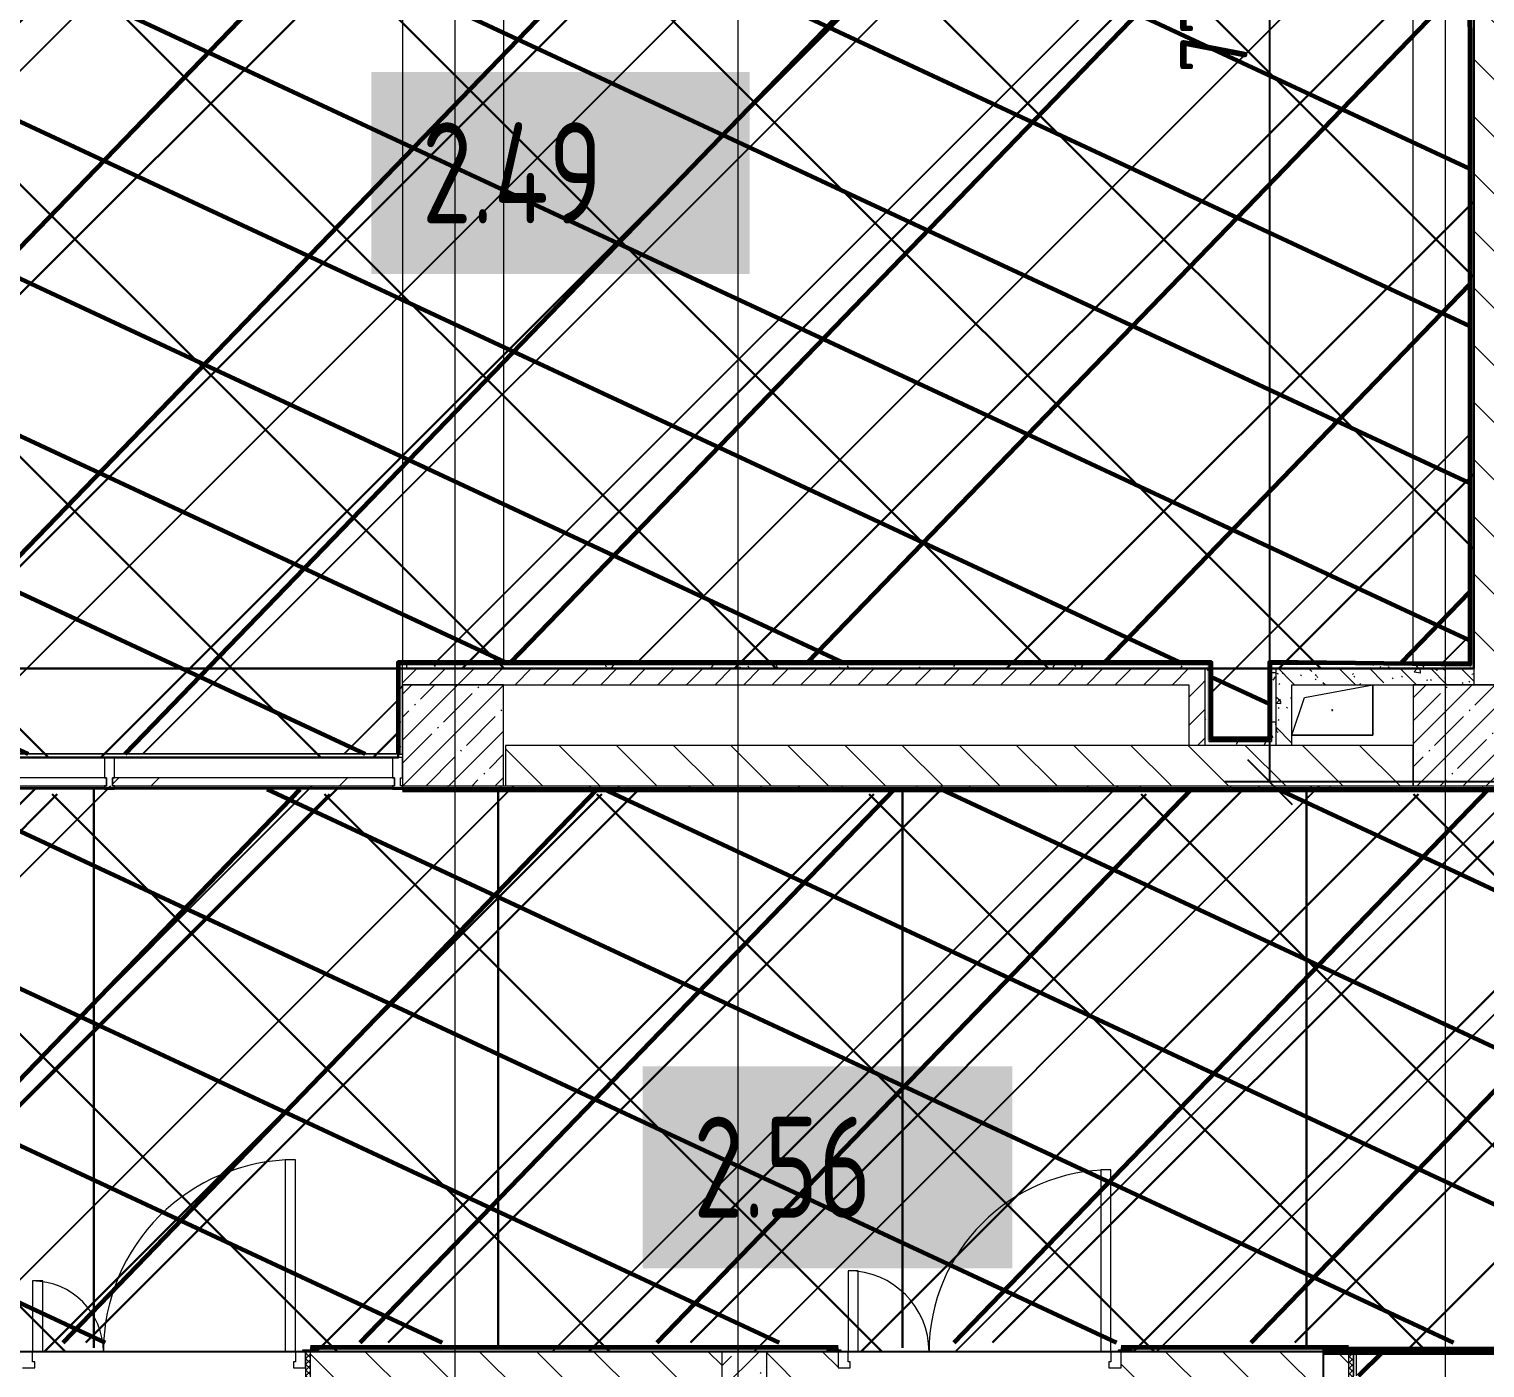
# Model space of a CAD drawing. Header units: millimetres. Extents: x -164500 to 426394, y -51911 to 102118.
# Drawn here: x 252475 to 259677, y 10519 to 17143 of the extents above; entities that cross this region are included whole.
import ezdxf

# ---------------------------------------------------------------- set-up
doc = ezdxf.new("R2010")
doc.units = ezdxf.units.MM
doc.linetypes.add('Осевая', pattern=[6350, 1270, -952.5, 3175, -952.5])
for name, color, linetype, lineweight in [('0) шлифовка', 5, 'Continuous', 60), ('1.4) Плинтус ПЛ-4', 6, 'Continuous', 60), ('196 1-3 этаж гидро изол', 6, 'Continuous', 60), ('284 стык. профилей', 1, 'Continuous', 120), ('5.2) Л-1 Линолеум', 100, 'Continuous', 30), ('5.3) Линолем обрезка', 100, 'Continuous', 30), ('7.5) НЗ Линолеум Темпо ПЛЮС', 134, 'Continuous', 30), ('8.1) Нал пол Окт', 5, 'Continuous', 60), ('A-DOOR-2', 7, 'Continuous', 5), ('A-FLOR', 7, 'Continuous', 9), ('A-GENM', 7, 'Continuous', 9), ('A-GLAZ-CURT', 7, 'Continuous', 9), ('A-GLAZ-CURT-1', 7, 'Continuous', 5), ('A-GLAZ-CURT-2', 7, 'Continuous', 20), ('A-GLAZ-CWMG', 7, 'Continuous', 9), ('A-GLAZ-CWMG-1', 7, 'Continuous', 20), ('A-WALL', 7, 'Continuous', 5), ('I-WALL', 7, 'Continuous', 5), ('S-COLS', 7, 'Continuous', 9), ('S-COLS-1', 7, 'Continuous', 5), ('Оси', 7, 'Continuous', 9), ('Оси-2', 7, 'Осевая', 9)]:
    doc.layers.add(name, color=color, linetype=linetype, lineweight=lineweight)
for name, color, linetype in [('1.2) плитка КР3', 160, 'Continuous'), ('2) защита вин плитк', 6, 'Continuous'), ('3.2.3) Нал-ой пол 5 вып', 5, 'Continuous')]:
    doc.layers.add(name, color=color, linetype=linetype)
doc.layers.add('A-AREA-PATT-2', color=7, linetype='Continuous', lineweight=5, true_color=0xcde0ef, transparency=1)
for name, color, linetype, lineweight, true_color in [('A-DOOR-1', 7, 'Continuous', 5, 0xc0c0c0), ('A-DOOR-FRAM-1', 7, 'Continuous', 5, 0xc0c0c0), ('A-WALL-1', 9, 'Continuous', 5, 0x808080), ('A-WALL-FNSH-1', 9, 'Continuous', 5, 0x808080)]:
    doc.layers.add(name, color=color, linetype=linetype, lineweight=lineweight, true_color=true_color)
doc.styles.get("Standard").update_dxf_attribs({"font": 'ГОСТ тип А.ttf'})
doc.styles.add('СПДС', font='ГОСТ тип А.ttf', dxfattribs={"width": 0.9})
doc.dimstyles.new('А3', dxfattribs={"dimtxt": 333, "dimasz": 222, "dimexe": 222, "dimexo": 111, "dimgap": 111, "dimtad": 1, "dimtoh": 1, "dimdec": 0, "dimrnd": 0.0015, "dimzin": 0, "dimdsep": 46, "dimtxsty": 'Standard', "dimblk": 'OBLIQUE', "dimcen": 0, "dimclrd": 7, "dimclre": 7, "dimclrt": 7, "dimadec": 0, "dimazin": 0, "dimtfac": 1, "dimtdec": 0, "dimtofl": 0, "dimtmove": 0, "dimatfit": 3, "dimfxl": 1, "dimtolj": 1, "dimtzin": 0, "dimarcsym": 0})
pattern_1 = [(135, (148772.12, -0.94), (-141.42136, -141.42136), [])]
pattern_2 = [(45, (148772.12, -0.94), (-114.04925, 114.04925), []), (45, (148886.17, -0.94), (-114.04925, 114.04925), [201.612, -40.322, 6.706, -33.617])]
pattern_3 = [(135, (148772.12, -0.94), (-150.8683, -150.8683), [213.36, -35.56, 7.112, -35.56]), (135, (148772.12, 149.83), (-150.8683, -150.8683), []), (50, (148772.12, -0.94), (255.05767, -22.3145), [26.67, -293.37]), (355, (148772.12, -0.94), (-49.3404, 267.47914), [21.336, -234.696]), (100.451, (148793.38, -2.8), (205.71947, 245.16356), [22.666, -249.326]), (46.184, (148772.12, 70.18), (379.511, -58.86), [40.005, -440.055]), (96.636, (148803.75, 65.27), (332.3634, 346.3991), [33.999, -373.989]), (351.184, (148772.12, 70.18), (332.3669, 346.3953), [32.004, -352.044]), (21, (148807.68, 52.4), (212.26017, -143.17112), [26.67, -293.37]), (326, (148807.68, 52.4), (86.52236, 257.86323), [21.336, -234.696]), (71.451, (148825.37, 40.47), (298.78395, 114.6901), [22.666, -249.326]), (37.5, (148772.12, -0.94), (4.32385, 118.37751), [6.706, -225.146, 6.706, -231.546, -235.585]), (37.5, (148772.12, -0.94), (4.32385, 118.37751), [-470.103, 6.706, -228.879]), (7.5, (148772.12, -0.94), (93.54758, 140.2533), [6.706, -129.134, 6.706, -219.812, -89.789]), (7.5, (148772.12, -0.94), (93.54758, 140.2533), [-362.356, 6.706, -83.083]), (327.5, (148692.82, -0.94), (189.82734, -8.02019), [6.706, -82.194, 6.706, -270.662, -368.046]), (327.5, (148692.82, -0.94), (189.82734, -8.02019), [-366.268, 6.706, -361.34]), (317.5, (148657.26, -0.94), (207.38114, 35.59764), [6.706, -108.864, 6.706, -177.495, -261.366]), (317.5, (148657.26, -0.94), (207.38114, 35.59764), [-299.771, 6.706, -254.66])]
pattern_4 = [(0, (148772.123, -0.94), (243.84, 60.96), [20.117, -162.763, 20.117, -162.763, -975.36]), (0, (148772.123, -0.94), (243.84, 60.96), [-365.76, 20.117, -345.643, 20.117, -162.763, -426.72]), (0, (148772.123, -0.94), (243.84, 60.96), [-914.4, 20.117, -101.803, 20.117, -284.683]), (120, (148863.563, 29.54), (-174.71291, 180.691634), [20.117, -162.763, 20.117, -162.763, -975.36]), (120, (148863.563, 29.54), (-174.71291, 180.691634), [-365.76, 20.117, -345.643, 20.117, -162.763, -426.72]), (120, (148863.563, 29.54), (-174.71291, 180.691634), [-914.4, 20.117, -101.803, 20.117, -284.683]), (240, (148894.043, 151.46), (-69.12709, -241.651634), [20.117, -162.763, 20.117, -162.763, -975.36]), (240, (148894.043, 151.46), (-69.12709, -241.651634), [-365.76, 20.117, -345.643, 20.117, -162.763, -426.72]), (240, (148894.043, 151.46), (-69.12709, -241.651634), [-914.4, 20.117, -101.803, 20.117, -284.683])]
pattern_5 = [(45, (148772.12, -0.94), (-70.71068, 70.71068), [])]
pattern_6 = [(45, (205553.1, 26879), (-1347.04, 1347.04), [])]

# ---------------------------------------------------------------- blocks, each defined once
blk = doc.blocks.new('GM_Отверстие прямоугольное _в плите_ - Отверстие-V438-Объем проектирования 2 этажа')
at = {"layer": 'A-GENM'}
for p, q in [((-137.5, 62.5), (200, 125)), ((200, 125), (200, -125)), ((200, -125), (200, 125)), ((-200, -125), (-137.5, 62.5)), ((200, -125), (-200, -125)), ((-200, -125), (200, -125))]:
    blk.add_line(p, q, dxfattribs=at)
for start, end in [(360, 180), (180, 360)]:
    blk.add_arc((0, 0), 2.5, start, end, dxfattribs=at)
blk = doc.blocks.new('Прямоугольный импост - Импост структурный с накладкой - 160мм Темный-V500-Объем проектирования 2 этажа')
at = {"layer": 'A-GLAZ-CWMG-1'}
for p, q in [((-50, 0), (-50, 17)), ((-50, 17), (0, 17)), ((-40, 0), (-50, 0)), ((-40, -40), (-40, 0)), ((0, 0), (-10, 0)), ((-10, 0), (-10, -40)), ((0, 17), (0, 0)), ((-50, -140), (-50, -40)), ((-50, -40), (-40, -40)), ((-10, -40), (0, -40)), ((0, -40), (0, -140)), ((0, -140), (-50, -140))]:
    blk.add_line(p, q, dxfattribs=at)
blk = doc.blocks.new('Системная панель - Стекло - 40мм-32427251-Объем проектирования 2 этажа')
at = {"layer": 'A-GLAZ-CURT-1'}
h = blk.add_hatch(dxfattribs=at)
h.set_pattern_fill('FP_217', color=256, style=0, pattern_type=2)
h.set_pattern_definition([(45, (-105012.5, -13200), (-565.6854, 565.6854), [400, -1200]), (45, (-105412.5, -13400), (-565.6854, 565.6854), [1200, -400]), (45, (-104612.5, -13600), (-565.6854, 565.6854), [400, -1200])])
h.paths.add_polyline_path([(96.1, 0), (697.5, 0), (697.5, 40), (-697.5, 40), (-697.5, 0), (-687.5, 0)])
at = {"layer": 'A-GLAZ-CURT-2'}
for p, q in [((697.5, 40), (-697.5, 40)), ((-697.5, 40), (-697.5, 0)), ((697.5, 0), (697.5, 40)), ((-697.5, 0), (697.5, 0))]:
    blk.add_line(p, q, dxfattribs=at)
blk = doc.blocks.new('Прямоугольный импост - Импост структурный с накладкой - 160мм Темный-32427249-Объем проектирования 2 этажа')
at = {"layer": 'A-GLAZ-CWMG'}
for p, q in [((105500, 13540), (104125, 13540)), ((105500, 13383), (104125, 13383))]:
    blk.add_line(p, q, dxfattribs=at)
blk = doc.blocks.new('Системная панель - Стекло - 40мм-32427252-Объем проектирования 2 этажа')
at = {"layer": 'A-GLAZ-CURT-2'}
for p, q in [((720, 40), (-720, 40)), ((-720, 40), (-720, 0)), ((-720, 0), (720, 0)), ((720, 0), (720, 40))]:
    blk.add_line(p, q, dxfattribs=at)
blk = doc.blocks.new('Прямоугольный импост - Импост структурный с накладкой - 160мм Темный-32427250-Объем проектирования 2 этажа')
at = {"layer": 'A-GLAZ-CWMG'}
for p, q in [((104075, 13540), (102655, 13540)), ((104075, 13383), (102655, 13383))]:
    blk.add_line(p, q, dxfattribs=at)
blk = doc.blocks.new('Прямоугольный импост - Импост структурный с накладкой - 160мм Темный-V502-Объем проектирования 2 этажа')
at = {"layer": 'A-GLAZ-CWMG-1'}
for p, q in [((-25, 0), (-25, 17)), ((-25, 17), (25, 17)), ((-15, 0), (-25, 0)), ((-15, -40), (-15, 0)), ((25, 0), (15, 0)), ((15, 0), (15, -40)), ((25, 17), (25, 0)), ((-25, -140), (-25, -40)), ((-25, -40), (-15, -40)), ((15, -40), (25, -40)), ((25, -40), (25, -140)), ((25, -140), (-25, -140))]:
    blk.add_line(p, q, dxfattribs=at)
blk = doc.blocks.new('_Oblique')
at = {"color": 0, "linetype": 'ByBlock', "lineweight": -2}
blk.add_line((-0.5, -0.5), (0.5, 0.5), dxfattribs=at)
blk = doc.blocks.new('*D1714')
at = {"layer": '5.3) Линолем обрезка', "color": 7, "lineweight": -2, "transparency": 16777216}
for p, q in [((269844.1, 21128.1), (258391.2, 21128.1)), ((258613.2, 13418.1), (258613.2, 21128.1)), ((269844.1, 13418.1), (258391.2, 13418.1))]:
    blk.add_line(p, q, dxfattribs=at)
at = {"layer": 'Defpoints', "color": 0, "transparency": 16777216}
for p in [(258613.2, 21128.1), (269955.1, 21128.1), (269955.1, 13418.1)]:
    blk.add_point(p, dxfattribs=at)
at = {"layer": '5.3) Линолем обрезка', "color": 7, "lineweight": -2, "transparency": 16777216, "xscale": 222, "yscale": 222, "zscale": 222}
for p, rotation in [((258613.2, 21128.1), 90), ((258613.2, 13418.1), 270)]:
    blk.add_blockref('_Oblique', p, dxfattribs=dict(at, rotation=rotation))
at = {"layer": '5.3) Линолем обрезка', "color": 7, "transparency": 16777216, "insert": (258335.7, 17273.1), "char_height": 333, "attachment_point": 5, "rotation": 90}
blk.add_mtext('\\A1;7710', dxfattribs=at)

msp = doc.modelspace()

# ---------------------------------------------------------------- hatches: boundary and pattern name
at = {"layer": '0) шлифовка', "true_color": 0x2776bb}
h = msp.add_hatch(dxfattribs=at)
h.set_pattern_fill('ANSI31', color=152, scale=222, angle=110)
h.set_pattern_definition([(155, (205553.1, 26879), (-297.8825, -638.811), [])])
h.paths.add_polyline_path([(254321.123, 21129), (249943.123, 21129), (249943.123, 20754), (249593.123, 20754), (249593.123, 15205), (249593.123, 13921), (249893.123, 13921), (249893.123, 13557), (254301.123, 13557), (254301.123, 14011), (258323.123, 14011), (258323.123, 13631), (258611.123, 13631), (258611.123, 14011), (259601.123, 14011), (259601.123, 20309), (259101.123, 20309), (259101.123, 21129), (258722.572, 21129), (257263.123, 21129), (257263.123, 20748), (256901.123, 20748), (256901.123, 21129), (256522.572, 21129), (254843.123, 21129), (254843.123, 20748), (254321.123, 20748)])
h = msp.add_hatch(dxfattribs=at)
h.set_pattern_fill('ANSI31', color=152, scale=222, angle=110)
h.set_pattern_definition([(155, (149298.1, 20823.34), (-297.8825, -638.811), [])])
h.paths.add_polyline_path([(269131.123, 13382.092), (247337.033, 13382.092), (247337.033, 11340), (249581.123, 11340), (249581.123, 10644.781), (270211.701, 10644.781), (270211.701, 12429), (269131.123, 12429)])
h = msp.add_hatch(dxfattribs=at)
h.set_pattern_fill('ANSI31', color=152, scale=222, angle=110)
h.set_pattern_definition([(155, (191173.1, 26480), (-297.8825, -638.811), [])])
h.paths.add_polyline_path([(256422.123, 10600), (256422.123, 10608), (256492.123, 10608), (256527.123, 10600), (256527.123, 10550), (256537.123, 10550), (256537.123, 10520), (256492.123, 10520), (256492.123, 10400), (256477.123, 10400), (256477.123, 10520), (256477.123, 10600)], flags=17)
at = {"layer": '1.2) плитка КР3'}
h = msp.add_hatch(dxfattribs=at)
h.set_pattern_fill('ANGLE', color=256, scale=100)
h.set_pattern_definition([(0, (241211.1, 10599.06), (0, 698.5), [508, -190.5]), (90, (241211.1, 10599.06), (-698.5, 4e-14), [508, -190.5])])
h.paths.add_polyline_path([(259902.123, 10439.059), (259892.123, 10439.059), (259892.123, 10479.059), (259912.123, 10479.059), (259912.123, 10599.059), (259042.123, 10599.059), (259042.123, 10479.059), (259062.123, 10479.059), (259062.123, 10439.059), (259050.123, 10391.059), (259002.123, 10391.059), (259002.123, 10370.059), (258931.123, 10370.059), (258931.123, 6728.059), (259052.123, 6728.059), (259107.361, 6699.059), (259112.123, 6699.059), (259112.123, 6659.059), (259102.123, 6619.059), (259952.123, 6619.059), (259952.123, 6659.059), (259942.123, 6659.059), (259942.123, 6699.059), (259962.123, 6699.059), (259962.123, 6707.059), (260002.123, 6707.059), (260002.123, 6728.059), (260673.123, 6728.059), (260673.123, 10370.059), (259952.123, 10370.059), (259894.981, 10400.059), (259902.123, 10400.059)])
at = {"layer": '196 1-3 этаж гидро изол'}
h = msp.add_hatch(dxfattribs=at)
h.set_pattern_fill('ANSI32', color=256, scale=100)
h.set_pattern_definition([(45, (241211.1, 10599.1), (-673.52, 673.52), []), (45, (241660.1, 10599.1), (-673.52, 673.52), [])])
h.paths.add_polyline_path([(259902.123, 10439.059), (259892.123, 10439.059), (259892.123, 10479.059), (259912.123, 10479.059), (259912.123, 10599.059), (259042.123, 10599.059), (259042.123, 10479.059), (259062.123, 10479.059), (259062.123, 10439.059), (259050.123, 10391.059), (259002.123, 10391.059), (259002.123, 10370.059), (258931.123, 10370.059), (258931.123, 6728.059), (259052.123, 6728.059), (259107.361, 6699.059), (259112.123, 6699.059), (259112.123, 6659.059), (259102.123, 6619.059), (259952.123, 6619.059), (259952.123, 6659.059), (259942.123, 6659.059), (259942.123, 6699.059), (259962.123, 6699.059), (259962.123, 6707.059), (260002.123, 6707.059), (260002.123, 6728.059), (260673.123, 6728.059), (260673.123, 10370.059), (259952.123, 10370.059), (259894.981, 10400.059), (259902.123, 10400.059)])
at = {"layer": '2) защита вин плитк'}
h = msp.add_hatch(dxfattribs=at)
h.set_pattern_fill('ANSI31', color=256, scale=600)
h.set_pattern_definition(pattern_6)
h.paths.add_polyline_path([(254321.123, 21129), (249943.123, 21129), (249943.123, 20754), (249593.123, 20754), (249593.123, 15205), (249593.123, 13921), (249893.123, 13921), (249893.123, 13557), (254301.123, 13557), (254301.123, 14011), (258323.123, 14011), (258323.123, 13631), (258611.123, 13631), (258611.123, 14011), (259601.123, 14011), (259601.123, 20309), (259101.123, 20309), (259101.123, 21129), (258722.572, 21129), (257263.123, 21129), (257263.123, 20748), (256901.123, 20748), (256901.123, 21129), (256522.572, 21129), (254843.123, 21129), (254843.123, 20748), (254321.123, 20748)])
h = msp.add_hatch(dxfattribs=at)
h.set_pattern_fill('ANSI31', color=256, scale=600)
h.set_pattern_definition(pattern_6)
h.paths.add_polyline_path([(254321.123, 21129), (249943.123, 21129), (249943.123, 20754), (249593.123, 20754), (249593.123, 15205), (249593.123, 13921), (249893.123, 13921), (249893.123, 13557), (254301.123, 13557), (254301.123, 14011), (258323.123, 14011), (258323.123, 13631), (258611.123, 13631), (258611.123, 14011), (259601.123, 14011), (259601.123, 20309), (259101.123, 20309), (259101.123, 21129), (258722.572, 21129), (257263.123, 21129), (257263.123, 20748), (256901.123, 20748), (256901.123, 21129), (256522.572, 21129), (254843.123, 21129), (254843.123, 20748), (254321.123, 20748)])
at = {"layer": '3.2.3) Нал-ой пол 5 вып'}
h = msp.add_hatch(dxfattribs=at)
h.set_pattern_fill('ANSI34', color=256, scale=222)
h.set_pattern_definition([(45, (205553, 26879), (-2990.43, 2990.43), []), (45, (206550, 26879), (-2990.43, 2990.43), []), (45, (207546.7, 26879), (-2990.43, 2990.43), []), (45, (208543.6, 26879), (-2990.43, 2990.43), [])])
h.paths.add_polyline_path([(254321.123, 21129), (249943.123, 21129), (249943.123, 20754), (249593.123, 20754), (249593.123, 15205), (249593.123, 13921), (249893.123, 13921), (249893.123, 13557), (254301.123, 13557), (254301.123, 14011), (258323.123, 14011), (258323.123, 13631), (258611.123, 13631), (258611.123, 14011), (259601.123, 14011), (259601.123, 20309), (259101.123, 20309), (259101.123, 21129), (258722.572, 21129), (257263.123, 21129), (257263.123, 20748), (256901.123, 20748), (256901.123, 21129), (256522.572, 21129), (254843.123, 21129), (254843.123, 20748), (254321.123, 20748)])
h = msp.add_hatch(dxfattribs=at)
h.set_pattern_fill('ANSI34', color=256, scale=222)
h.set_pattern_definition([(45, (205553, 26879), (-2990.43, 2990.43), []), (45, (206550, 26879), (-2990.43, 2990.43), []), (45, (207546.7, 26879), (-2990.43, 2990.43), []), (45, (208543.6, 26879), (-2990.43, 2990.43), [])])
h.paths.add_polyline_path([(249581.123, 10599.059), (269982.123, 10599.059), (269982.123, 13399.059), (249581.123, 13399.059)])
at = {"layer": '5.2) Л-1 Линолеум'}
h = msp.add_hatch(dxfattribs=at)
h.set_pattern_fill('ANSI37', color=256, scale=300)
h.set_pattern_definition([(45, (205553.1, 26879), (-673.52, 673.52), []), (135, (205553.1, 26879), (-673.52, -673.52), [])])
h.paths.add_polyline_path([(249592.123, 20774.059), (259622.123, 20774.059), (259622.123, 13979.059), (249592.123, 13979.059)])
h.paths.add_polyline_path([(254843.123, 20774.059), (256902.623, 20774.059), (256902.623, 21128.059), (254843.123, 21128.059)])
h.paths.add_polyline_path([(257262.123, 20774.059), (259101.123, 20774.059), (259101.123, 21128.059), (257262.123, 21128.059)])
h.paths.add_polyline_path([(249943.123, 20753.059), (254301.34, 20753.059), (254301.34, 21139.059), (249943.123, 21139.059)])
h.paths.add_polyline_path([(254301.123, 13979.059), (249922.123, 13979.059), (249922.123, 13539.059), (254301.123, 13539.059)])
h = msp.add_hatch(dxfattribs=at)
h.set_pattern_fill('ANSI37', color=256, scale=300)
h.set_pattern_definition([(45, (233742.1, 26815), (-673.52, 673.52), []), (135, (233742.1, 26815), (-673.52, -673.52), [])])
h.paths.add_polyline_path([(269110.123, 13358.059), (267681.572, 13358.059), (264084.683, 13358.059), (264084.683, 13357.059), (264084.566, 13357.059), (262884.801, 13357.059), (262616.689, 13357.059), (262558.977, 13357.059), (261416.689, 13357.059), (247472.123, 13358.059), (247472.123, 13199.058), (247472.123, 11320.058), (249581.123, 11320.058), (249581.123, 10600.059), (252396.123, 10600.059), (263233.261, 10600.059), (263233.261, 10601.059), (264224.33, 10601.059), (264934.694, 10600.934), (264934.694, 10601.059), (265456.354, 10601.059), (269940.123, 10600.059), (269940.123, 12408.059), (269110.123, 12408.059)])
at = {"layer": '7.5) НЗ Линолеум Темпо ПЛЮС'}
h = msp.add_hatch(dxfattribs=at)
h.set_pattern_fill('ANSI31', color=256, scale=333)
h.set_pattern_definition([(45, (149298.1, 20823.3), (-747.606, 747.606), [])])
h.paths.add_polyline_path([(269131.123, 13382.092), (247337.033, 13382.092), (247337.033, 11340), (249581.123, 11340), (249581.123, 10644.781), (270211.701, 10644.781), (270211.701, 12429), (269131.123, 12429)])
at = {"layer": '8.1) Нал пол Окт', "transparency": 33554687}
h = msp.add_hatch(dxfattribs=at)
h.set_pattern_fill('ANSI31', color=256, scale=333, angle=1)
h.set_pattern_definition([(46, (205553.1, 26879), (-760.54, 734.445), [])])
h.paths.add_polyline_path([(254321.123, 21129), (249943.123, 21129), (249943.123, 20754), (249593.123, 20754), (249593.123, 15205), (249593.123, 13921), (249893.123, 13921), (249893.123, 13557), (254301.123, 13557), (254301.123, 14011), (258323.123, 14011), (258323.123, 13631), (258611.123, 13631), (258611.123, 14011), (259601.123, 14011), (259601.123, 20309), (259101.123, 20309), (259101.123, 21129), (258722.572, 21129), (257263.123, 21129), (257263.123, 20748), (256901.123, 20748), (256901.123, 21129), (256522.572, 21129), (254843.123, 21129), (254843.123, 20748), (254321.123, 20748)])
h = msp.add_hatch(dxfattribs=at)
h.set_pattern_fill('ANSI31', color=256, scale=333, angle=1)
h.set_pattern_definition([(46, (149298.1, 20823.3), (-760.54, 734.445), [])])
h.paths.add_polyline_path([(269131.123, 13382.092), (247337.033, 13382.092), (247337.033, 11340), (249581.123, 11340), (249581.123, 10644.781), (270211.701, 10644.781), (270211.701, 12429), (269131.123, 12429)])
at = {"layer": 'A-AREA-PATT-2'}
h = msp.add_hatch(color=256, dxfattribs=at)
h.paths.add_polyline_path([(254302.123, 13556.059), (254312.123, 13556.059), (254312.123, 13979.059), (254302.123, 13979.059), (254302.123, 13556.881)])
h.paths.add_polyline_path([(258616.623, 13624.559), (258616.623, 14004.559), (259596.623, 14004.559), (259596.623, 14010.059), (258611.123, 14010.059), (258611.123, 13630.059), (258323.123, 13630.059), (258323.123, 14010.059), (254302.123, 14010.059), (254302.123, 13999.059), (254312.123, 14000.599), (254312.123, 14004.559), (258302.123, 14004.559), (258302.123, 13624.559), (258611.123, 13624.559)])
h.paths.add_polyline_path([(259112.123, 20308.059), (259601.623, 20308.059), (259601.123, 20318.059), (259112.123, 20318.059)])
h.paths.add_polyline_path([(254832.601, 20748.059), (254842.123, 20748.059), (254842.123, 20758.559), (254832.123, 20758.059), (254832.123, 20748.059)])
h = msp.add_hatch(color=256, dxfattribs=at)
h.paths.add_polyline_path([(247492.623, 13189.058), (247493.123, 13189.058), (247492.623, 13189.108)])
h.paths.add_polyline_path([(249962.123, 13379.059), (249962.123, 13382.059), (251337.123, 13380.547), (251337.123, 13379.059), (251387.123, 13380.547), (251387.123, 13382.059), (254321.623, 13382.909), (254321.623, 13399.059), (249872.123, 13399.059), (249872.123, 13382.059), (249912.123, 13382.059), (249912.123, 13379.059), (249947.164, 13379.059)])
h.paths.add_polyline_path([(261327.623, 13379.059), (261327.623, 13382.059), (264371.623, 13382.059), (264371.623, 13399.059), (259822.623, 13399.059), (259822.623, 13382.059), (259862.623, 13382.059), (259862.623, 13379.059), (259912.623, 13379.454), (259912.623, 13382.059), (261277.623, 13380.547), (261277.623, 13379.059), (261305.234, 13379.059)])
at = {"layer": 'A-DOOR-2'}
h = msp.add_hatch(dxfattribs=at)
h.set_pattern_fill('FP_39', color=256, style=0, pattern_type=2)
h.set_pattern_definition([(135, (254706.034, 10663.744), (-14.14214, -14.14214), []), (225, (254706.034, 10663.744), (14.14214, -14.14214), [])])
h.paths.add_polyline_path([(253867.123, 10399.059), (253867.123, 10599.059), (253842.123, 10598.737), (253842.123, 10399.059)])
h = msp.add_hatch(dxfattribs=at)
h.set_pattern_fill('FP_33', color=256, angle=180, style=0, pattern_type=2)
h.set_pattern_definition([(315, (257663.212, 10334.374), (14.14214, 14.14214), []), (45, (257663.212, 10334.374), (-14.14214, 14.14214), [])])
h.paths.add_polyline_path([(259027.123, 10399.059), (259027.123, 10599.059), (259002.123, 10599.059), (259002.123, 10399.059)])
at = {"layer": 'I-WALL'}
h = msp.add_hatch(dxfattribs=at)
h.set_pattern_fill('FP_23', color=256, style=0, pattern_type=2)
h.set_pattern_definition(pattern_1)
h.paths.add_polyline_path([(259822.123, 13899.059), (259822.123, 20899.059), (259622.123, 20899.059), (259622.123, 13899.059)])
h = msp.add_hatch(dxfattribs=at)
h.set_pattern_fill('FP_191', color=256, style=0, pattern_type=2)
h.set_pattern_definition(pattern_4)
h.paths.add_polyline_path([(259622.123, 13979.059), (259622.123, 20328.059), (259602.123, 20307.059), (259602.123, 13979.059)])
h = msp.add_hatch(dxfattribs=at)
h.set_pattern_fill('FP_191', color=256, style=0, pattern_type=2)
h.set_pattern_definition(pattern_4)
h.paths.add_polyline_path([(254312.123, 13556.059), (254322.123, 13556.059), (254322.123, 13979.059), (254302.123, 13979.059), (254302.123, 13556.059)])
h = msp.add_hatch(dxfattribs=at)
h.set_pattern_fill('FP_22', color=256, style=0, pattern_type=2)
h.set_pattern_definition(pattern_5)
h.paths.add_polyline_path([(255305.32, 13899.059), (258292.123, 13899.059), (258292.123, 13979.059), (254322.123, 13979.059), (254322.123, 13899.059), (255178.673, 13899.059)])
h = msp.add_hatch(dxfattribs=at)
h.set_pattern_fill('FP_191', color=256, style=0, pattern_type=2)
h.set_pattern_definition(pattern_4)
h.paths.add_polyline_path([(258312.123, 13979.059), (258312.123, 13999.059), (254342.123, 13999.059), (254342.123, 13979.059), (258309.622, 13979.059)])
h = msp.add_hatch(dxfattribs=at)
h.set_pattern_fill('FP_191', color=256, style=0, pattern_type=2)
h.set_pattern_definition(pattern_4)
h.paths.add_polyline_path([(258312.123, 13599.059), (258312.123, 13979.059), (258292.123, 13979.059), (258292.123, 13599.059)])
h = msp.add_hatch(dxfattribs=at)
h.set_pattern_fill('FP_191', color=256, style=0, pattern_type=2)
h.set_pattern_definition(pattern_4)
h.paths.add_polyline_path([(258642.123, 13599.059), (258642.123, 13999.059), (258622.123, 13999.059), (258622.123, 13599.059)])
h = msp.add_hatch(dxfattribs=at)
h.set_pattern_fill('FP_191', color=256, style=0, pattern_type=2)
h.set_pattern_definition(pattern_4)
h.paths.add_polyline_path([(258722.123, 13979.059), (259602.123, 13979.059), (259601.123, 13999.059), (258642.123, 13999.059), (258642.123, 13979.059)])
h = msp.add_hatch(dxfattribs=at)
h.set_pattern_fill('FP_41', color=256, style=0, pattern_type=2)
h.set_pattern_definition(pattern_3)
h.paths.add_polyline_path([(258642.123, 13599.059), (258722.123, 13599.059), (258722.123, 13979.059), (258642.123, 13979.059), (258642.123, 13899.059)])
h = msp.add_hatch(dxfattribs=at)
h.set_pattern_fill('FP_41', color=256, style=0, pattern_type=2)
h.set_pattern_definition(pattern_3)
h.paths.add_polyline_path([(259122.123, 13899.059), (259622.123, 13899.059), (259622.123, 13979.059), (258722.123, 13979.059), (258722.123, 13899.059), (258739.83, 13899.059)])
h = msp.add_hatch(dxfattribs=at)
h.set_pattern_fill('FP_22', color=256, style=0, pattern_type=2)
h.set_pattern_definition(pattern_5)
h.paths.add_polyline_path([(258292.123, 13599.059), (258292.123, 13899.059), (258212.123, 13899.059), (258212.123, 13599.059)])
h = msp.add_hatch(dxfattribs=at)
h.set_pattern_fill('FP_191', color=256, style=0, pattern_type=2)
h.set_pattern_definition(pattern_4)
h.paths.add_polyline_path([(258312.123, 13599.059), (258622.123, 13599.059), (258622.123, 13619.059), (258312.123, 13619.059)])
h = msp.add_hatch(dxfattribs=at)
h.set_pattern_fill('FP_23', color=256, style=0, pattern_type=2)
h.set_pattern_definition(pattern_1)
h.paths.add_polyline_path([(259322.123, 13399.059), (259322.123, 13599.059), (254832.123, 13599.059), (254832.123, 13399.059), (258739.83, 13399.059)])
h = msp.add_hatch(dxfattribs=at)
h.set_pattern_fill('FP_191', color=256, style=0, pattern_type=2)
h.set_pattern_definition(pattern_4)
h.paths.add_polyline_path([(259462.564, 13379.059), (259822.623, 13379.059), (259822.123, 13399.059), (254321.623, 13399.059), (254322.123, 13379.059), (259433.123, 13379.059)])
h = msp.add_hatch(dxfattribs=at)
h.set_pattern_fill('FP_191', color=256, style=0, pattern_type=2)
h.set_pattern_definition(pattern_4)
h.paths.add_polyline_path([(259982.123, 10599.059), (269962.123, 10599.059), (269960.123, 10619.059), (259952.123, 10619.059), (259952.123, 10607.059), (259982.123, 10607.059)])
h.paths.add_polyline_path([(249581.123, 10599.059), (252387.123, 10599.059), (252387.123, 10607.059), (252417.123, 10607.059), (252417.123, 10619.059), (249602.123, 10619.059)])
h.paths.add_polyline_path([(249581.123, 10599.059), (249601.123, 10619.059), (249581.123, 10619.059)])
h.paths.add_polyline_path([(255902.123, 10599.059), (256422.123, 10599.059), (256422.123, 10607.059), (256477.123, 10607.059), (256477.123, 10619.059), (253867.123, 10619.059), (253867.123, 10607.059), (253897.123, 10607.059), (253897.123, 10599.059), (255882.123, 10599.059)])
h.paths.add_polyline_path([(258972.123, 10599.059), (258972.123, 10607.059), (259002.123, 10607.059), (259002.123, 10619.059), (257877.123, 10619.059), (257877.123, 10607.059), (257932.123, 10607.059), (257932.123, 10599.059), (258822.123, 10599.059)])
h = msp.add_hatch(dxfattribs=at)
h.set_pattern_fill('FP_23', color=256, style=0, pattern_type=2)
h.set_pattern_definition(pattern_1)
h.paths.add_polyline_path([(252235.22, 10399.059), (252417.123, 10399.059), (252417.123, 10599.059), (250382.123, 10599.059), (250382.123, 10399.059), (250789.752, 10399.059)])
h.paths.add_polyline_path([(253867.123, 10399.059), (255902.123, 10399.257), (255902.123, 10599.059), (253867.123, 10599.059)])
h = msp.add_hatch(dxfattribs=at)
h.set_pattern_fill('FP_1', color=256, style=0, pattern_type=2)
h.set_pattern_definition(pattern_2)
h.paths.add_polyline_path([(255902.123, 2399.059), (256122.123, 2400.764), (256122.123, 10599.059), (255902.123, 10599.059), (255902.123, 2614.288)])
h = msp.add_hatch(dxfattribs=at)
h.set_pattern_fill('FP_23', color=256, style=0, pattern_type=2)
h.set_pattern_definition(pattern_1)
h.paths.add_polyline_path([(269942.213, 10399.059), (269982.123, 10399.059), (269982.123, 10599.059), (268102.123, 10599.059), (268102.123, 10399.059), (269580.845, 10399.059)])
h.paths.add_polyline_path([(260458.226, 10399.059), (260702.123, 10399.059), (260702.123, 10599.059), (259952.123, 10599.059), (259952.123, 10399.059), (260450.736, 10399.059)])
h.paths.add_polyline_path([(258822.123, 10399.059), (259002.123, 10399.059), (259002.123, 10599.059), (257877.123, 10599.059), (257877.123, 10399.059), (258739.83, 10399.059)])
h.paths.add_polyline_path([(256122.123, 10399.059), (256477.123, 10399.059), (256477.123, 10599.059), (256122.123, 10599.059)])
at = {"layer": 'S-COLS-1'}
h = msp.add_hatch(dxfattribs=at)
h.set_pattern_fill('FP_1', color=256, style=0, pattern_type=2)
h.set_pattern_definition(pattern_2)
h.paths.add_polyline_path([(254322.123, 13399.059), (254822.123, 13399.059), (254822.123, 13899.059), (254322.123, 13899.059)])
h = msp.add_hatch(dxfattribs=at)
h.set_pattern_fill('FP_1', color=256, style=0, pattern_type=2)
h.set_pattern_definition(pattern_2)
h.paths.add_polyline_path([(259822.123, 13399.059), (259822.123, 13899.059), (259322.123, 13899.059), (259322.123, 13399.059), (259622.123, 13399.059)])

# ---------------------------------------------------------------- linework, layer by layer
at = {"layer": '1.2) плитка КР3'}
for points in [[(233742.123, 13389.059), (269982.123, 13389.059), (269982.123, 10599.059), (233742.123, 10599.059)], [(258878.617, 10620.059), (260702.123, 10620.059), (260702.123, 6619.059), (258878.617, 6619.059)]]:
    msp.add_lwpolyline(points, close=True, dxfattribs=at)
at = {"layer": '1.4) Плинтус ПЛ-4'}
for points in [[(258722.572, 21128.059), (259101.123, 21128.059), (259101.123, 20307.059), (259601.123, 20307.059), (259602.123, 14000.059), (258611.123, 14011), (258611.123, 13631), (258323.123, 13631), (258323.123, 14010.059), (254301.123, 14010.059), (254301.123, 13557)], [(259822.123, 13378.059), (254321.623, 13378.059)], [(256477.123, 10620.059), (253867.123, 10619.559)], [(259002.123, 10620.059), (257877.123, 10620.059)]]:
    msp.add_lwpolyline(points, dxfattribs=at)
at = {"layer": '284 стык. профилей'}
msp.add_lwpolyline([(258878.617, 10600), (260248.497, 10600)], dxfattribs=at)
at = {"layer": '5.2) Л-1 Линолеум'}
for points in [[(249592.123, 20774.059), (259622.123, 20774.059), (259622.123, 13979.059), (249592.123, 13979.059)], [(254301.123, 13979.059), (249922.123, 13979.059), (249922.123, 13539.059), (254301.123, 13539.059)]]:
    msp.add_lwpolyline(points, close=True, dxfattribs=at)
at = {"layer": '7.5) НЗ Линолеум Темпо ПЛЮС'}
for points in [[(252794.931, 10619), (252794.931, 13381.059)], [(254794.931, 13377.059), (254794.931, 10619.059)], [(256794.931, 10619.059), (256794.931, 13377.559)], [(258794.931, 13377.559), (258794.931, 10619)]]:
    msp.add_lwpolyline(points, dxfattribs=at)
at = {"layer": 'A-DOOR-1'}
for p, q in [((253792.123, 11549.059), (253742.123, 11549.059)), ((253742.123, 11549.059), (253742.123, 10599.059)), ((253792.123, 10599.059), (253792.123, 11549.059)), ((257827.123, 11499.059), (257777.123, 11499.059)), ((257777.123, 11499.059), (257777.123, 10599.059)), ((257827.123, 10599.059), (257827.123, 11499.059)), ((252492.123, 10949.059), (252492.123, 10599.059)), ((252542.123, 10949.059), (252492.123, 10949.059)), ((252542.123, 10599.059), (252542.123, 10949.059)), ((256527.123, 10999.059), (256527.123, 10599.059)), ((256577.123, 10999.059), (256527.123, 10999.059)), ((256577.123, 10599.059), (256577.123, 10999.059)), ((252492.123, 10599.059), (252542.123, 10599.059)), ((253742.123, 10599.059), (253792.123, 10599.059)), ((256527.123, 10599.059), (256577.123, 10599.059)), ((257777.123, 10599.059), (257827.123, 10599.059))]:
    msp.add_line(p, q, dxfattribs=at)
for centre, radius, start, end in [((253792.123, 10599.059), 950, 90, 180), ((257827.123, 10599.059), 900, 90, 180), ((252492.123, 10599.059), 350, 0, 90), ((256527.123, 10599.059), 400, 0, 90)]:
    msp.add_arc(centre, radius, start, end, dxfattribs=at)
at = {"layer": 'A-DOOR-FRAM-1'}
for p, q in [((252492.123, 10599.059), (252442.123, 10599.059)), ((252492.123, 10549.059), (252492.123, 10599.059)), ((253792.123, 10599.059), (253792.123, 10549.059)), ((253842.123, 10599.059), (253792.123, 10599.059)), ((253897.123, 10607.059), (253827.123, 10607.059)), ((253827.123, 10607.059), (253827.123, 10599.059)), ((253827.123, 10599.059), (253897.123, 10599.059)), ((253842.123, 10519.059), (253842.123, 10599.059)), ((253867.123, 10599.059), (253842.123, 10599.059)), ((253842.123, 10599.059), (253842.123, 10399.059)), ((253867.123, 10399.059), (253867.123, 10599.059)), ((253897.123, 10599.059), (253897.123, 10607.059)), ((256492.123, 10607.059), (256422.123, 10607.059)), ((256422.123, 10607.059), (256422.123, 10599.059)), ((256422.123, 10599.059), (256492.123, 10599.059)), ((256527.123, 10599.059), (256477.123, 10599.059)), ((256477.123, 10599.059), (256477.123, 10519.059)), ((256492.123, 10599.059), (256492.123, 10607.059)), ((256527.123, 10549.059), (256527.123, 10599.059)), ((257827.123, 10599.059), (257827.123, 10549.059)), ((257877.123, 10599.059), (257827.123, 10599.059)), ((257932.123, 10607.059), (257862.123, 10607.059)), ((257862.123, 10607.059), (257862.123, 10599.059)), ((257862.123, 10599.059), (257932.123, 10599.059)), ((257877.123, 10519.059), (257877.123, 10599.059)), ((257932.123, 10599.059), (257932.123, 10607.059)), ((259042.123, 10607.059), (258972.123, 10607.059)), ((258972.123, 10607.059), (258972.123, 10599.059)), ((258972.123, 10599.059), (259042.123, 10599.059)), ((259027.123, 10599.059), (259002.123, 10599.059)), ((259002.123, 10599.059), (259002.123, 10399.059)), ((259027.123, 10399.059), (259027.123, 10599.059)), ((259042.123, 10599.059), (259027.123, 10599.059)), ((259027.123, 10599.059), (259027.123, 10479.059)), ((259042.123, 10599.059), (259042.123, 10607.059)), ((259042.123, 10479.059), (259042.123, 10599.059)), ((252442.123, 10519.059), (252502.123, 10519.059)), ((252502.123, 10549.059), (252492.123, 10549.059)), ((252502.123, 10519.059), (252502.123, 10549.059)), ((253792.123, 10549.059), (253782.123, 10549.059)), ((253782.123, 10549.059), (253782.123, 10519.059)), ((253782.123, 10519.059), (253842.123, 10519.059)), ((256477.123, 10519.059), (256537.123, 10519.059)), ((256537.123, 10549.059), (256527.123, 10549.059)), ((256537.123, 10519.059), (256537.123, 10549.059)), ((257827.123, 10549.059), (257817.123, 10549.059)), ((257817.123, 10549.059), (257817.123, 10519.059)), ((257817.123, 10519.059), (257877.123, 10519.059))]:
    msp.add_line(p, q, dxfattribs=at)
at = {"layer": 'A-FLOR'}
for p, q in [((254322.123, 21140), (254322.123, 14010.945)), ((254322.123, 21139.059), (254322.123, 14010.004)), ((254822.123, 20749), (254822.123, 14011)), ((254822.123, 20748.059), (254822.123, 14010.059)), ((259601.123, 20308), (259601.123, 14011)), ((259601.123, 20307.059), (259601.123, 14010.059)), ((259322.123, 14011), (259322.123, 18600)), ((259322.123, 14010.059), (259322.123, 18599.059)), ((254302.123, 14000), (254302.123, 13557)), ((254302.123, 13999.059), (254302.123, 13556.059)), ((254322.123, 13980), (254322.123, 14000)), ((254322.123, 13979.059), (254322.123, 13999.059)), ((259601.123, 14011), (258611.123, 14011)), ((258611.123, 14011), (258611.123, 13631)), ((259601.123, 14010.059), (258611.123, 14010.059)), ((258611.123, 14010.059), (258611.123, 13630.059)), ((254302.123, 13557), (251427.123, 13557)), ((254302.123, 13556.059), (251427.123, 13556.059)), ((253792.123, 10600), (252492.123, 10600)), ((253792.123, 10599.059), (252492.123, 10599.059)), ((255126.158, 10600), (253897.123, 10600)), ((255126.158, 10599.059), (253897.123, 10599.059)), ((257827.123, 10600), (256571.627, 10600)), ((257827.123, 10599.059), (256571.627, 10599.059)), ((258017.095, 10600), (257902.123, 10600)), ((258017.095, 10599.059), (257902.123, 10599.059)), ((258972.123, 10600), (258739.83, 10600)), ((258972.123, 10599.059), (258739.83, 10599.059)), ((259912.123, 10600), (259042.123, 10600)), ((259912.123, 10599.059), (259042.123, 10599.059))]:
    msp.add_line(p, q, dxfattribs=at)
at = {"layer": 'A-WALL'}
for p, q in [((258312.123, 13979.059), (258312.123, 13619.059)), ((258622.123, 13999.059), (258622.123, 13619.059)), ((258312.123, 13619.059), (258622.123, 13619.059)), ((259322.123, 13399.059), (259322.123, 13599.059)), ((254321.623, 13399.059), (259822.623, 13399.059)), ((257092.123, 13379.059), (257092.123, 13378.559)), ((256422.123, 10599.059), (255126.158, 10599.059)), ((256122.123, 10599.059), (256122.123, 2399.059))]:
    msp.add_line(p, q, dxfattribs=at)
at = {"layer": 'A-WALL-1'}
for p, q in [((259622.123, 20899.059), (259622.123, 13899.059)), ((259602.123, 20328.059), (259602.123, 13999.059)), ((258292.123, 13979.059), (254302.123, 13979.059)), ((254322.123, 13556.059), (254322.123, 13979.059)), ((254342.123, 13999.059), (254342.123, 13979.059)), ((258292.123, 13979.059), (258292.123, 13599.059)), ((259602.123, 13999.059), (258622.123, 13999.059)), ((258642.123, 13979.059), (258642.123, 13599.059)), ((259622.123, 13979.059), (258642.123, 13979.059)), ((254322.123, 13899.059), (258212.123, 13899.059)), ((258212.123, 13899.059), (258212.123, 13599.059)), ((258722.123, 13599.059), (258722.123, 13899.059)), ((258722.123, 13899.059), (259822.123, 13899.059)), ((254302.123, 13556.059), (254322.123, 13556.059)), ((259322.123, 13599.059), (254832.123, 13599.059)), ((254832.123, 13599.059), (254832.123, 13399.059)), ((254321.623, 13399.059), (254321.623, 13379.059)), ((254321.623, 13379.059), (259822.623, 13379.059)), ((256477.123, 10619.059), (253867.123, 10619.059)), ((253867.123, 10619.059), (253867.123, 10607.059)), ((255902.123, 10599.059), (255902.123, 149.059)), ((256477.123, 10607.059), (256477.123, 10619.059)), ((259002.123, 10619.059), (257877.123, 10619.059)), ((257877.123, 10619.059), (257877.123, 10607.059)), ((258739.83, 10599.059), (258017.095, 10599.059)), ((259002.123, 10607.059), (259002.123, 10619.059))]:
    msp.add_line(p, q, dxfattribs=at)
at = {"layer": 'A-WALL-FNSH-1'}
for p, q in [((259601.123, 20308.059), (259601.123, 14000.059)), ((259602.123, 14000.059), (259602.123, 20308.059)), ((254301.123, 14010.059), (254301.123, 13556.059)), ((258323.123, 14010.059), (254301.123, 14010.059)), ((254302.123, 13999.059), (254302.123, 14010.059)), ((254302.123, 13999.059), (258312.123, 13999.059)), ((258312.123, 13999.059), (258312.123, 13979.059)), ((258323.123, 14010.059), (258323.123, 13619.059)), ((259596.623, 13999.059), (259596.623, 14010.059)), ((259601.123, 14000.059), (259602.123, 14000.059)), ((258611.123, 13630.059), (258323.123, 13630.059)), ((254322.123, 13379.059), (254322.123, 13378.059)), ((254322.123, 13378.059), (257092.123, 13378.059)), ((259822.123, 13379.559), (257092.123, 13379.559)), ((257092.123, 13379.559), (257092.123, 13379.059)), ((257092.123, 13378.559), (259822.123, 13378.559)), ((257092.123, 13378.059), (257092.123, 13378.559)), ((256477.123, 10620.059), (253867.123, 10620.059)), ((253867.123, 10620.059), (253867.123, 10619.059)), ((256477.123, 10619.059), (256477.123, 10620.059)), ((259002.123, 10620.059), (257877.123, 10620.059)), ((257877.123, 10620.059), (257877.123, 10619.059)), ((259002.123, 10619.059), (259002.123, 10620.059))]:
    msp.add_line(p, q, dxfattribs=at)
at = {"layer": 'S-COLS'}
for p, q in [((259822.123, 13899.059), (259622.123, 13899.059)), ((259322.123, 13599.059), (259322.123, 13399.059))]:
    msp.add_line(p, q, dxfattribs=at)
at = {"layer": 'S-COLS-1'}
for p, q in [((254822.123, 13899.059), (254322.123, 13899.059)), ((254322.123, 13899.059), (254322.123, 13399.059)), ((254822.123, 13399.059), (254822.123, 13899.059)), ((259622.123, 13899.059), (259322.123, 13899.059)), ((259322.123, 13899.059), (259322.123, 13599.059)), ((254322.123, 13399.059), (254822.123, 13399.059)), ((259322.123, 13399.059), (259822.123, 13399.059))]:
    msp.add_line(p, q, dxfattribs=at)
at = {"layer": 'Оси'}
for points in [[(254582.123, -1907.2), (254582.123, 3092.8), (254582.123, 17027.345), (254582.123, 22027.345)], [(255982.123, -1907.2), (255982.123, 3092.8), (255982.123, 17027.345), (255982.123, 22027.345)], [(259482.123, -1907.2), (259482.123, 3092.8), (259482.123, 17027.345), (259482.123, 22027.345)]]:
    msp.add_lwpolyline(points, dxfattribs=at)
at = {"layer": 'Оси-2'}
for p, q in [((254582.123, 3093.741), (254582.123, 17028.287)), ((255982.123, 3093.741), (255982.123, 17028.287)), ((259482.123, 3093.741), (259482.123, 17028.287))]:
    msp.add_line(p, q, dxfattribs=at)

# ---------------------------------------------------------------- block references
at = {"layer": 'A-GENM'}
msp.add_blockref('GM_Отверстие прямоугольное _в плите_ - Отверстие-V438-Объем проектирования 2 этажа', (258922.123, 13774.059), dxfattribs=at)
at = {"layer": 'A-GLAZ-CURT'}
for name, p in [('Системная панель - Стекло - 40мм-32427252-Объем проектирования 2 этажа', (252137.123, 13399.059)), ('Системная панель - Стекло - 40мм-32427251-Объем проектирования 2 этажа', (253584.623, 13399.059))]:
    msp.add_blockref(name, p, dxfattribs=at)
at = {"layer": 'A-GLAZ-CWMG'}
for name in ['Прямоугольный импост - Импост структурный с накладкой - 160мм Темный-32427250-Объем проектирования 2 этажа', 'Прямоугольный импост - Импост структурный с накладкой - 160мм Темный-32427249-Объем проектирования 2 этажа']:
    msp.add_blockref(name, (148772.123, -0.941), dxfattribs=at)
at = {"layer": 'A-GLAZ-CWMG', "extrusion": (0, 0, -1), "rotation": 180}
for name, p in [('Прямоугольный импост - Импост структурный с накладкой - 160мм Темный-V502-Объем проектирования 2 этажа', (-252872.123, 13399.059)), ('Прямоугольный импост - Импост структурный с накладкой - 160мм Темный-V500-Объем проектирования 2 этажа', (-254322.123, 13399.059))]:
    msp.add_blockref(name, p, dxfattribs=at)

# ---------------------------------------------------------------- texts
at = {"char_height": 500, "attachment_point": 1, "style": 'СПДС', "bg_fill": 1, "box_fill_scale": 1.5, "bg_fill_color": 7, "bg_fill_true_color": 16777215, "bg_fill_transparency": 0}
for s, insert, width in [('2.49', (254418.154, 16681.807), 1370.88562), ('2.56', (255760.945, 11761.893), 1327.5945)]:
    msp.add_mtext(s, dxfattribs=dict(at, insert=insert, width=width))

# ---------------------------------------------------------------- dimensions: what is measured, and where the dimension line sits
at = {"layer": '5.3) Линолем обрезка'}
dim = msp.add_linear_dim(base=(258613.24, 21128.059), p1=(269955.123, 13418.059), p2=(269955.123, 21128.059), angle=90, dimstyle='А3', dxfattribs=at)
dim.commit()
dim.dimension.update_dxf_attribs({"geometry": '*D1714', "text_midpoint": (258335.74, 17273.059)})

doc.saveas('drawing.dxf')
